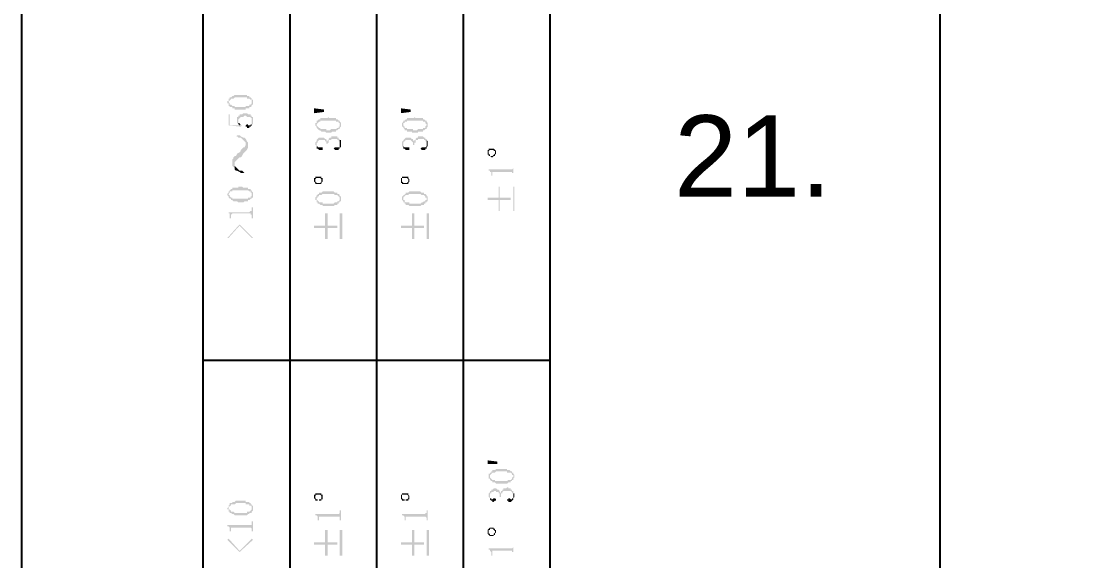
# Model space of a CAD drawing. Header units: millimetres. Extents: x 7018 to 13530, y 4187 to 5692.
# Drawn here: x 8881.97 to 8921.5, y 5188.64 to 5208.54 of the extents above; entities that cross this region are included whole.
import ezdxf

# ---------------------------------------------------------------- set-up
doc = ezdxf.new("R2010")
doc.units = ezdxf.units.MM
doc.styles.get("Standard").update_dxf_attribs({"font": 'arial.ttf'})

msp = doc.modelspace()

# ---------------------------------------------------------------- hatches: boundary and pattern name
at = {"transparency": 33554559}
for points in [[(8889.578, 5205.561), (8889.578, 5205.516), (8889.623, 5205.516), (8889.623, 5205.47), (8889.623, 5205.425), (8889.623, 5205.561), (8889.623, 5205.606), (8889.668, 5205.606), (8889.668, 5205.651), (8889.713, 5205.651), (8889.713, 5205.696), (8889.804, 5205.696), (8889.849, 5205.741), (8890.3, 5205.741), (8890.3, 5205.696), (8890.39, 5205.696), (8890.436, 5205.651), (8890.481, 5205.651), (8890.481, 5205.606), (8890.481, 5205.561), (8890.481, 5205.696), (8890.481, 5205.696), (8890.436, 5205.741), (8890.39, 5205.741), (8890.39, 5205.786), (8890.3, 5205.786), (8890.3, 5205.832), (8889.849, 5205.832), (8889.804, 5205.786), (8889.759, 5205.786), (8889.713, 5205.741), (8889.668, 5205.741), (8889.668, 5205.696), (8889.623, 5205.696), (8889.623, 5205.651), (8889.623, 5205.606), (8889.578, 5205.606)], [(8889.623, 5205.425), (8889.668, 5205.425), (8889.668, 5205.38), (8889.759, 5205.38), (8889.759, 5205.335), (8889.849, 5205.335), (8889.849, 5205.29), (8890.255, 5205.29), (8890.255, 5205.335), (8890.39, 5205.335), (8890.39, 5205.38), (8890.436, 5205.38), (8890.481, 5205.425), (8890.481, 5205.47), (8890.526, 5205.47), (8890.526, 5205.516), (8890.526, 5205.561), (8890.526, 5205.606), (8890.526, 5205.651), (8890.481, 5205.651), (8890.481, 5205.696), (8890.481, 5205.561), (8890.481, 5205.516), (8890.481, 5205.516), (8890.436, 5205.47), (8890.39, 5205.47), (8890.39, 5205.425), (8890.255, 5205.425), (8890.255, 5205.38), (8889.849, 5205.38), (8889.849, 5205.425), (8889.759, 5205.425), (8889.713, 5205.47), (8889.668, 5205.47), (8889.668, 5205.516), (8889.668, 5205.516), (8889.623, 5205.561), (8889.623, 5205.561)], [(8892.782, 5205.335), (8893.144, 5205.29), (8893.144, 5205.2), (8892.782, 5205.155)], [(8895.987, 5205.335), (8896.348, 5205.29), (8896.348, 5205.2), (8895.987, 5205.155)], [(8889.623, 5205.109), (8889.623, 5204.703), (8890.075, 5204.658), (8890.12, 5204.703), (8890.075, 5204.703), (8890.075, 5204.748), (8890.029, 5204.703), (8889.668, 5204.703), (8889.668, 5205.109)], [(8889.939, 5204.929), (8889.939, 5204.839), (8889.939, 5204.794), (8889.939, 5204.794), (8889.984, 5204.748), (8889.984, 5204.884), (8889.984, 5204.929), (8889.984, 5204.929), (8890.029, 5204.974), (8890.029, 5204.974), (8890.075, 5205.019), (8890.165, 5205.019), (8890.21, 5205.064), (8890.255, 5205.064), (8890.3, 5205.019), (8890.436, 5205.019), (8890.436, 5204.974), (8890.481, 5204.974), (8890.481, 5204.929), (8890.481, 5204.884), (8890.481, 5204.748), (8890.526, 5204.748), (8890.526, 5204.794), (8890.526, 5204.884), (8890.526, 5204.929), (8890.526, 5205.019), (8890.481, 5205.019), (8890.481, 5205.064), (8890.436, 5205.064), (8890.436, 5205.109), (8890.345, 5205.109), (8890.3, 5205.155), (8890.165, 5205.155), (8890.12, 5205.109), (8890.029, 5205.109), (8890.029, 5205.064), (8889.984, 5205.064), (8889.984, 5205.019), (8889.939, 5205.019), (8889.939, 5204.974)], [(8889.984, 5204.748), (8889.984, 5204.748), (8890.029, 5204.703), (8890.029, 5204.703), (8890.075, 5204.748), (8890.029, 5204.748), (8890.029, 5204.794), (8889.984, 5204.794), (8889.984, 5204.839), (8889.984, 5204.884)], [(8890.255, 5204.703), (8890.255, 5204.658), (8890.3, 5204.658), (8890.3, 5204.613), (8890.39, 5204.613), (8890.39, 5204.658), (8890.436, 5204.658), (8890.481, 5204.703), (8890.481, 5204.884), (8890.481, 5204.794), (8890.481, 5204.748), (8890.436, 5204.748), (8890.436, 5204.703), (8890.345, 5204.703), (8890.345, 5204.748), (8890.3, 5204.748)], [(8892.828, 5204.703), (8892.828, 5204.703), (8892.873, 5204.658), (8892.873, 5204.613), (8892.873, 5204.748), (8892.873, 5204.748), (8892.918, 5204.794), (8892.918, 5204.794), (8892.963, 5204.839), (8893.008, 5204.839), (8893.008, 5204.884), (8893.595, 5204.884), (8893.595, 5204.839), (8893.685, 5204.839), (8893.685, 5204.794), (8893.73, 5204.794), (8893.73, 5204.748), (8893.73, 5204.703), (8893.73, 5204.884), (8893.685, 5204.884), (8893.64, 5204.929), (8893.595, 5204.929), (8893.595, 5204.974), (8893.324, 5204.974), (8893.324, 5205.019), (8893.324, 5205.019), (8893.279, 5204.974), (8893.008, 5204.974), (8893.008, 5204.929), (8892.963, 5204.929), (8892.918, 5204.884), (8892.873, 5204.884), (8892.873, 5204.839), (8892.873, 5204.794), (8892.828, 5204.794), (8892.828, 5204.748)], [(8892.873, 5204.613), (8892.918, 5204.568), (8892.918, 5204.568), (8892.963, 5204.523), (8893.008, 5204.523), (8893.053, 5204.478), (8893.189, 5204.478), (8893.234, 5204.432), (8893.414, 5204.432), (8893.459, 5204.478), (8893.595, 5204.478), (8893.595, 5204.523), (8893.64, 5204.523), (8893.685, 5204.568), (8893.73, 5204.568), (8893.73, 5204.613), (8893.73, 5204.613), (8893.775, 5204.658), (8893.775, 5204.703), (8893.775, 5204.748), (8893.775, 5204.794), (8893.775, 5204.794), (8893.73, 5204.839), (8893.73, 5204.703), (8893.73, 5204.658), (8893.685, 5204.658), (8893.685, 5204.613), (8893.64, 5204.613), (8893.595, 5204.568), (8893.414, 5204.568), (8893.369, 5204.523), (8893.234, 5204.523), (8893.234, 5204.568), (8893.008, 5204.568), (8893.008, 5204.613), (8892.963, 5204.613), (8892.918, 5204.658), (8892.918, 5204.658), (8892.873, 5204.703), (8892.873, 5204.703)], [(8896.032, 5204.703), (8896.032, 5204.658), (8896.077, 5204.658), (8896.077, 5204.613), (8896.077, 5204.748), (8896.077, 5204.794), (8896.122, 5204.794), (8896.122, 5204.839), (8896.213, 5204.839), (8896.213, 5204.884), (8896.799, 5204.884), (8896.799, 5204.839), (8896.889, 5204.839), (8896.889, 5204.794), (8896.889, 5204.794), (8896.935, 5204.748), (8896.935, 5204.703), (8896.935, 5204.884), (8896.889, 5204.884), (8896.844, 5204.929), (8896.799, 5204.929), (8896.799, 5204.974), (8896.528, 5204.974), (8896.483, 5205.019), (8896.483, 5204.974), (8896.213, 5204.974), (8896.213, 5204.929), (8896.167, 5204.929), (8896.122, 5204.884), (8896.077, 5204.884), (8896.077, 5204.839), (8896.077, 5204.839), (8896.032, 5204.794), (8896.032, 5204.748)], [(8896.077, 5204.613), (8896.122, 5204.568), (8896.122, 5204.523), (8896.213, 5204.523), (8896.213, 5204.478), (8896.393, 5204.478), (8896.393, 5204.432), (8896.619, 5204.432), (8896.619, 5204.478), (8896.799, 5204.478), (8896.799, 5204.523), (8896.844, 5204.523), (8896.889, 5204.568), (8896.935, 5204.568), (8896.935, 5204.613), (8896.935, 5204.613), (8896.98, 5204.658), (8896.98, 5204.703), (8896.98, 5204.748), (8896.98, 5204.794), (8896.98, 5204.794), (8896.935, 5204.839), (8896.935, 5204.703), (8896.935, 5204.703), (8896.889, 5204.658), (8896.889, 5204.613), (8896.799, 5204.613), (8896.799, 5204.568), (8896.619, 5204.568), (8896.574, 5204.523), (8896.438, 5204.523), (8896.438, 5204.568), (8896.213, 5204.568), (8896.213, 5204.613), (8896.122, 5204.613), (8896.122, 5204.658), (8896.122, 5204.658), (8896.077, 5204.703), (8896.077, 5204.703)], [(8889.894, 5204.297), (8889.939, 5204.297), (8889.984, 5204.252), (8890.075, 5204.252), (8890.12, 5204.207), (8890.165, 5204.162), (8890.165, 5204.162), (8890.21, 5204.117), (8890.255, 5204.071), (8890.255, 5203.755), (8890.255, 5203.755), (8890.3, 5203.801), (8890.345, 5203.891), (8890.345, 5204.071), (8890.3, 5204.117), (8890.255, 5204.207), (8890.255, 5204.207), (8890.21, 5204.252), (8890.165, 5204.252), (8890.075, 5204.297), (8890.029, 5204.342), (8889.939, 5204.342)], [(8892.828, 5204.026), (8892.828, 5203.981), (8892.828, 5203.981), (8892.873, 5203.936), (8892.873, 5203.891), (8892.873, 5204.026), (8892.873, 5204.071), (8892.918, 5204.071), (8892.918, 5204.117), (8892.918, 5204.117), (8892.963, 5204.162), (8893.189, 5204.162), (8893.189, 5204.117), (8893.234, 5204.117), (8893.234, 5204.071), (8893.234, 5204.026), (8893.279, 5204.026), (8893.279, 5203.981), (8893.279, 5204.026), (8893.324, 5204.071), (8893.324, 5204.117), (8893.324, 5204.162), (8893.414, 5204.162), (8893.414, 5204.207), (8893.64, 5204.207), (8893.64, 5204.162), (8893.685, 5204.162), (8893.685, 5204.117), (8893.73, 5204.117), (8893.73, 5204.071), (8893.73, 5204.026), (8893.73, 5204.207), (8893.685, 5204.207), (8893.685, 5204.252), (8893.64, 5204.252), (8893.64, 5204.297), (8893.414, 5204.297), (8893.414, 5204.252), (8893.369, 5204.252), (8893.324, 5204.207), (8893.324, 5204.162), (8893.279, 5204.162), (8893.279, 5204.117), (8893.279, 5204.117), (8893.234, 5204.162), (8893.234, 5204.207), (8893.189, 5204.207), (8893.144, 5204.252), (8892.963, 5204.252), (8892.918, 5204.207), (8892.918, 5204.207), (8892.873, 5204.162), (8892.873, 5204.117), (8892.873, 5204.117), (8892.828, 5204.071), (8892.828, 5204.071)], [(8893.505, 5203.846), (8893.505, 5203.846), (8893.55, 5203.801), (8893.685, 5203.801), (8893.685, 5203.846), (8893.73, 5203.846), (8893.73, 5203.891), (8893.775, 5203.891), (8893.775, 5203.981), (8893.775, 5204.026), (8893.775, 5204.071), (8893.775, 5204.162), (8893.73, 5204.162), (8893.73, 5203.981), (8893.73, 5203.936), (8893.73, 5203.891), (8893.55, 5203.891)], [(8896.032, 5204.026), (8896.032, 5203.981), (8896.032, 5203.936), (8896.077, 5203.891), (8896.077, 5204.026), (8896.077, 5204.071), (8896.077, 5204.071), (8896.122, 5204.117), (8896.122, 5204.117), (8896.167, 5204.162), (8896.348, 5204.162), (8896.393, 5204.117), (8896.393, 5204.117), (8896.438, 5204.071), (8896.438, 5204.026), (8896.438, 5203.981), (8896.483, 5203.981), (8896.483, 5204.071), (8896.528, 5204.071), (8896.528, 5204.117), (8896.528, 5204.162), (8896.619, 5204.162), (8896.619, 5204.207), (8896.844, 5204.207), (8896.844, 5204.162), (8896.889, 5204.162), (8896.889, 5204.117), (8896.935, 5204.117), (8896.935, 5204.071), (8896.935, 5204.026), (8896.935, 5204.207), (8896.889, 5204.207), (8896.889, 5204.252), (8896.844, 5204.252), (8896.799, 5204.297), (8896.619, 5204.297), (8896.619, 5204.252), (8896.574, 5204.252), (8896.528, 5204.207), (8896.528, 5204.162), (8896.483, 5204.162), (8896.483, 5204.117), (8896.483, 5204.117), (8896.438, 5204.162), (8896.438, 5204.207), (8896.393, 5204.207), (8896.348, 5204.252), (8896.167, 5204.252), (8896.122, 5204.207), (8896.122, 5204.207), (8896.077, 5204.162), (8896.077, 5204.117), (8896.032, 5204.117), (8896.032, 5204.071), (8896.032, 5204.071)], [(8896.709, 5203.846), (8896.709, 5203.846), (8896.754, 5203.801), (8896.889, 5203.801), (8896.889, 5203.846), (8896.935, 5203.846), (8896.935, 5203.891), (8896.935, 5203.891), (8896.98, 5203.936), (8896.98, 5203.981), (8896.98, 5204.026), (8896.98, 5204.071), (8896.98, 5204.117), (8896.935, 5204.162), (8896.935, 5203.981), (8896.935, 5203.936), (8896.935, 5203.936), (8896.889, 5203.891), (8896.754, 5203.891)], [(8889.759, 5203.304), (8889.759, 5203.214), (8889.804, 5203.169), (8889.849, 5203.124), (8889.849, 5203.349), (8889.894, 5203.394), (8889.939, 5203.44), (8889.984, 5203.485), (8890.029, 5203.53), (8890.075, 5203.53), (8890.12, 5203.575), (8890.165, 5203.665), (8890.165, 5203.665), (8890.21, 5203.71), (8890.255, 5203.755), (8890.255, 5204.026), (8890.255, 5203.981), (8890.21, 5203.891), (8890.165, 5203.891), (8890.12, 5203.846), (8890.075, 5203.801), (8890.075, 5203.755), (8890.029, 5203.71), (8889.939, 5203.665), (8889.939, 5203.665), (8889.894, 5203.575), (8889.849, 5203.575), (8889.804, 5203.53), (8889.804, 5203.485), (8889.759, 5203.44), (8889.759, 5203.394)], [(8892.873, 5203.891), (8892.873, 5203.846), (8892.918, 5203.846), (8892.963, 5203.801), (8893.098, 5203.801), (8893.098, 5203.846), (8893.098, 5203.891), (8892.918, 5203.891), (8892.918, 5203.936), (8892.873, 5203.936), (8892.873, 5204.026)], [(8896.077, 5203.891), (8896.077, 5203.846), (8896.122, 5203.846), (8896.167, 5203.801), (8896.303, 5203.801), (8896.303, 5203.846), (8896.303, 5203.891), (8896.122, 5203.891), (8896.077, 5203.936), (8896.077, 5204.026)], [(8899.191, 5203.71), (8899.191, 5203.665), (8899.191, 5203.62), (8899.236, 5203.62), (8899.236, 5203.71), (8899.236, 5203.755), (8899.236, 5203.755), (8899.281, 5203.801), (8899.417, 5203.801), (8899.417, 5203.755), (8899.462, 5203.755), (8899.462, 5203.575), (8899.462, 5203.62), (8899.462, 5203.62), (8899.507, 5203.665), (8899.507, 5203.71), (8899.507, 5203.755), (8899.462, 5203.801), (8899.462, 5203.801), (8899.417, 5203.846), (8899.236, 5203.846), (8899.236, 5203.801), (8899.191, 5203.801), (8899.191, 5203.755), (8899.191, 5203.755)], [(8899.236, 5203.62), (8899.236, 5203.575), (8899.281, 5203.575), (8899.327, 5203.53), (8899.372, 5203.53), (8899.417, 5203.575), (8899.462, 5203.575), (8899.462, 5203.71), (8899.462, 5203.665), (8899.462, 5203.665), (8899.417, 5203.62), (8899.417, 5203.62), (8899.372, 5203.575), (8899.281, 5203.575), (8899.281, 5203.62), (8899.281, 5203.62), (8899.236, 5203.665), (8899.236, 5203.71), (8899.236, 5203.71)], [(8889.849, 5203.124), (8889.849, 5203.078), (8889.894, 5203.033), (8889.939, 5203.033), (8890.029, 5202.988), (8890.075, 5202.943), (8890.165, 5202.943), (8890.21, 5202.988), (8890.165, 5202.988), (8890.12, 5203.033), (8890.029, 5203.033), (8889.984, 5203.078), (8889.939, 5203.124), (8889.939, 5203.124), (8889.894, 5203.169), (8889.849, 5203.214), (8889.849, 5203.259)], [(8899.236, 5203.078), (8899.236, 5203.033), (8899.281, 5203.033), (8899.281, 5202.988), (8899.327, 5202.988), (8899.327, 5202.898), (8899.327, 5202.853), (8899.372, 5202.853), (8899.372, 5202.943), (8899.372, 5202.988), (8900.094, 5202.988), (8900.094, 5202.943), (8900.139, 5202.943), (8900.139, 5202.898), (8900.139, 5202.853), (8900.139, 5203.214), (8900.139, 5203.169), (8900.139, 5203.124), (8900.094, 5203.078), (8900.049, 5203.078)], [(8892.782, 5202.672), (8892.782, 5202.627), (8892.782, 5202.627), (8892.828, 5202.582), (8892.828, 5202.717), (8892.828, 5202.717), (8892.873, 5202.763), (8893.008, 5202.763), (8893.053, 5202.717), (8893.053, 5202.582), (8893.053, 5202.582), (8893.098, 5202.627), (8893.098, 5202.672), (8893.098, 5202.717), (8893.098, 5202.763), (8893.053, 5202.763), (8893.053, 5202.808), (8892.828, 5202.808), (8892.828, 5202.763), (8892.782, 5202.763), (8892.782, 5202.717), (8892.782, 5202.717)], [(8892.828, 5202.582), (8892.828, 5202.537), (8893.053, 5202.537), (8893.053, 5202.672), (8893.053, 5202.627), (8893.053, 5202.627), (8893.008, 5202.582), (8892.873, 5202.582), (8892.828, 5202.627), (8892.828, 5202.672), (8892.828, 5202.672)], [(8895.987, 5202.672), (8895.987, 5202.627), (8895.987, 5202.582), (8896.032, 5202.582), (8896.032, 5202.717), (8896.032, 5202.763), (8896.213, 5202.763), (8896.258, 5202.717), (8896.258, 5202.582), (8896.258, 5202.582), (8896.303, 5202.627), (8896.303, 5202.672), (8896.303, 5202.717), (8896.303, 5202.717), (8896.258, 5202.763), (8896.258, 5202.808), (8896.032, 5202.808), (8896.032, 5202.763), (8895.987, 5202.763), (8895.987, 5202.717), (8895.987, 5202.717)], [(8896.032, 5202.582), (8896.032, 5202.537), (8896.258, 5202.537), (8896.258, 5202.672), (8896.258, 5202.627), (8896.258, 5202.627), (8896.213, 5202.582), (8896.077, 5202.582), (8896.032, 5202.627), (8896.032, 5202.672), (8896.032, 5202.672)], [(8889.578, 5202.176), (8889.578, 5202.131), (8889.578, 5202.131), (8889.623, 5202.086), (8889.623, 5202.04), (8889.623, 5202.176), (8889.623, 5202.176), (8889.668, 5202.221), (8889.668, 5202.266), (8889.759, 5202.266), (8889.759, 5202.311), (8890.345, 5202.311), (8890.39, 5202.266), (8890.436, 5202.266), (8890.436, 5202.221), (8890.481, 5202.221), (8890.481, 5202.176), (8890.481, 5202.311), (8890.436, 5202.311), (8890.436, 5202.356), (8890.345, 5202.356), (8890.345, 5202.401), (8890.165, 5202.401), (8890.12, 5202.447), (8889.984, 5202.447), (8889.984, 5202.401), (8889.759, 5202.401), (8889.759, 5202.356), (8889.713, 5202.356), (8889.668, 5202.311), (8889.668, 5202.311), (8889.623, 5202.266), (8889.623, 5202.221), (8889.623, 5202.221)], [(8889.623, 5202.04), (8889.668, 5201.995), (8889.713, 5201.995), (8889.713, 5201.95), (8889.759, 5201.95), (8889.804, 5201.905), (8889.939, 5201.905), (8889.984, 5201.86), (8890.165, 5201.86), (8890.21, 5201.905), (8890.345, 5201.905), (8890.345, 5201.95), (8890.39, 5201.95), (8890.436, 5201.995), (8890.481, 5201.995), (8890.481, 5202.04), (8890.526, 5202.04), (8890.526, 5202.086), (8890.526, 5202.176), (8890.526, 5202.221), (8890.526, 5202.221), (8890.481, 5202.266), (8890.481, 5202.131), (8890.481, 5202.086), (8890.436, 5202.086), (8890.436, 5202.04), (8890.345, 5202.04), (8890.345, 5201.995), (8889.759, 5201.995), (8889.759, 5202.04), (8889.713, 5202.04), (8889.668, 5202.086), (8889.668, 5202.131), (8889.623, 5202.131), (8889.623, 5202.176)], [(8892.828, 5201.995), (8892.828, 5201.95), (8892.873, 5201.95), (8892.873, 5201.905), (8892.873, 5201.86), (8892.873, 5201.995), (8892.873, 5202.04), (8892.918, 5202.04), (8892.918, 5202.086), (8892.963, 5202.086), (8892.963, 5202.131), (8893.053, 5202.131), (8893.098, 5202.176), (8893.505, 5202.176), (8893.55, 5202.131), (8893.64, 5202.131), (8893.685, 5202.086), (8893.685, 5202.086), (8893.73, 5202.04), (8893.73, 5201.995), (8893.73, 5202.131), (8893.73, 5202.131), (8893.685, 5202.176), (8893.64, 5202.176), (8893.64, 5202.221), (8893.55, 5202.221), (8893.505, 5202.266), (8893.098, 5202.266), (8893.053, 5202.221), (8892.963, 5202.221), (8892.963, 5202.176), (8892.918, 5202.176), (8892.918, 5202.131), (8892.873, 5202.131), (8892.873, 5202.086), (8892.873, 5202.086), (8892.828, 5202.04), (8892.828, 5202.04)], [(8892.873, 5201.86), (8892.918, 5201.86), (8892.918, 5201.815), (8892.963, 5201.815), (8893.008, 5201.77), (8893.098, 5201.77), (8893.098, 5201.725), (8893.505, 5201.725), (8893.55, 5201.77), (8893.64, 5201.77), (8893.64, 5201.815), (8893.685, 5201.815), (8893.685, 5201.86), (8893.73, 5201.86), (8893.73, 5201.905), (8893.775, 5201.905), (8893.775, 5201.95), (8893.775, 5201.995), (8893.775, 5202.04), (8893.775, 5202.086), (8893.73, 5202.086), (8893.73, 5202.131), (8893.73, 5201.995), (8893.73, 5201.95), (8893.73, 5201.95), (8893.685, 5201.905), (8893.64, 5201.905), (8893.64, 5201.86), (8893.55, 5201.86), (8893.505, 5201.815), (8893.098, 5201.815), (8893.098, 5201.86), (8892.963, 5201.86), (8892.963, 5201.905), (8892.918, 5201.905), (8892.918, 5201.95), (8892.873, 5201.95), (8892.873, 5201.995), (8892.873, 5201.995)], [(8896.032, 5201.995), (8896.032, 5201.95), (8896.032, 5201.95), (8896.077, 5201.905), (8896.077, 5201.86), (8896.077, 5201.995), (8896.077, 5202.04), (8896.077, 5202.04), (8896.122, 5202.086), (8896.122, 5202.086), (8896.167, 5202.131), (8896.258, 5202.131), (8896.303, 5202.176), (8896.709, 5202.176), (8896.754, 5202.131), (8896.844, 5202.131), (8896.889, 5202.086), (8896.889, 5202.04), (8896.935, 5202.04), (8896.935, 5201.995), (8896.935, 5202.131), (8896.935, 5202.131), (8896.889, 5202.176), (8896.844, 5202.176), (8896.844, 5202.221), (8896.754, 5202.221), (8896.709, 5202.266), (8896.303, 5202.266), (8896.258, 5202.221), (8896.167, 5202.221), (8896.167, 5202.176), (8896.122, 5202.176), (8896.122, 5202.131), (8896.077, 5202.131), (8896.077, 5202.086), (8896.032, 5202.086), (8896.032, 5202.04), (8896.032, 5202.04)], [(8896.077, 5201.86), (8896.122, 5201.86), (8896.122, 5201.815), (8896.167, 5201.815), (8896.167, 5201.77), (8896.258, 5201.77), (8896.303, 5201.725), (8896.709, 5201.725), (8896.754, 5201.77), (8896.844, 5201.77), (8896.844, 5201.815), (8896.889, 5201.815), (8896.889, 5201.86), (8896.935, 5201.86), (8896.935, 5201.905), (8896.98, 5201.905), (8896.98, 5201.95), (8896.98, 5201.995), (8896.98, 5202.04), (8896.98, 5202.086), (8896.935, 5202.086), (8896.935, 5202.131), (8896.935, 5201.995), (8896.935, 5201.95), (8896.889, 5201.95), (8896.889, 5201.905), (8896.844, 5201.905), (8896.799, 5201.86), (8896.754, 5201.86), (8896.709, 5201.815), (8896.303, 5201.815), (8896.303, 5201.86), (8896.167, 5201.86), (8896.122, 5201.905), (8896.122, 5201.95), (8896.077, 5201.95), (8896.077, 5201.995), (8896.077, 5201.995)], [(8899.191, 5202.04), (8899.191, 5201.95), (8899.597, 5201.95), (8899.597, 5201.544), (8899.643, 5201.544), (8899.643, 5201.95), (8900.049, 5201.95), (8900.049, 5202.04), (8899.643, 5202.04), (8899.643, 5202.447), (8899.597, 5202.447), (8899.597, 5202.04)], [(8900.184, 5201.544), (8900.184, 5202.447), (8900.139, 5202.447), (8900.139, 5201.544)], [(8889.578, 5201.499), (8889.623, 5201.499), (8889.623, 5201.454), (8889.668, 5201.454), (8889.668, 5201.409), (8889.668, 5201.273), (8889.713, 5201.273), (8889.713, 5201.409), (8889.713, 5201.409), (8889.759, 5201.454), (8890.436, 5201.454), (8890.436, 5201.409), (8890.481, 5201.409), (8890.481, 5201.273), (8890.526, 5201.273), (8890.526, 5201.679), (8890.481, 5201.679), (8890.481, 5201.589), (8890.481, 5201.544), (8890.436, 5201.544), (8890.39, 5201.499)], [(8892.782, 5201.002), (8892.782, 5200.912), (8893.189, 5200.912), (8893.189, 5200.506), (8893.279, 5200.506), (8893.279, 5200.912), (8893.64, 5200.912), (8893.64, 5201.002), (8893.279, 5201.002), (8893.279, 5201.454), (8893.189, 5201.454), (8893.189, 5201.002)], [(8893.82, 5200.506), (8893.82, 5201.454), (8893.73, 5201.454), (8893.73, 5200.506)], [(8895.987, 5201.002), (8895.987, 5200.912), (8896.393, 5200.912), (8896.393, 5200.506), (8896.483, 5200.506), (8896.483, 5200.912), (8896.844, 5200.912), (8896.844, 5201.002), (8896.483, 5201.002), (8896.483, 5201.454), (8896.393, 5201.454), (8896.393, 5201.002)], [(8897.025, 5200.506), (8897.025, 5201.454), (8896.935, 5201.454), (8896.935, 5200.506)], [(8889.578, 5200.551), (8889.623, 5200.551), (8890.029, 5201.002), (8890.481, 5200.551), (8890.526, 5200.551), (8890.029, 5201.048)], [(8899.191, 5192.337), (8899.552, 5192.292), (8899.552, 5192.202), (8899.191, 5192.202)], [(8899.236, 5191.75), (8899.236, 5191.705), (8899.236, 5191.66), (8899.281, 5191.66), (8899.281, 5191.615), (8899.281, 5191.75), (8899.281, 5191.795), (8899.281, 5191.795), (8899.327, 5191.841), (8899.327, 5191.841), (8899.372, 5191.886), (8899.462, 5191.886), (8899.507, 5191.931), (8899.913, 5191.931), (8899.913, 5191.886), (8900.049, 5191.886), (8900.094, 5191.841), (8900.094, 5191.795), (8900.139, 5191.795), (8900.139, 5191.75), (8900.139, 5191.886), (8900.094, 5191.886), (8900.094, 5191.931), (8900.049, 5191.931), (8900.004, 5191.976), (8899.913, 5191.976), (8899.913, 5192.021), (8899.507, 5192.021), (8899.462, 5191.976), (8899.372, 5191.976), (8899.372, 5191.931), (8899.327, 5191.931), (8899.327, 5191.886), (8899.281, 5191.886), (8899.281, 5191.841), (8899.236, 5191.841), (8899.236, 5191.795), (8899.236, 5191.795)], [(8899.281, 5191.615), (8899.281, 5191.615), (8899.327, 5191.57), (8899.372, 5191.57), (8899.372, 5191.525), (8899.462, 5191.525), (8899.507, 5191.48), (8899.913, 5191.48), (8899.958, 5191.525), (8900.049, 5191.525), (8900.049, 5191.57), (8900.094, 5191.57), (8900.094, 5191.615), (8900.139, 5191.615), (8900.139, 5191.66), (8900.139, 5191.66), (8900.184, 5191.705), (8900.184, 5191.75), (8900.184, 5191.795), (8900.184, 5191.795), (8900.139, 5191.841), (8900.139, 5191.886), (8900.139, 5191.75), (8900.139, 5191.705), (8900.094, 5191.705), (8900.094, 5191.66), (8900.094, 5191.66), (8900.049, 5191.615), (8899.958, 5191.615), (8899.913, 5191.57), (8899.462, 5191.57), (8899.462, 5191.615), (8899.372, 5191.615), (8899.327, 5191.66), (8899.327, 5191.66), (8899.281, 5191.705), (8899.281, 5191.75), (8899.281, 5191.75)], [(8892.782, 5190.983), (8892.782, 5190.938), (8892.782, 5190.938), (8892.828, 5190.893), (8892.828, 5191.028), (8892.828, 5191.028), (8892.873, 5191.073), (8893.008, 5191.073), (8893.053, 5191.028), (8893.053, 5190.893), (8893.098, 5190.893), (8893.098, 5190.983), (8893.098, 5191.028), (8893.098, 5191.073), (8893.053, 5191.073), (8893.053, 5191.118), (8892.828, 5191.118), (8892.828, 5191.073), (8892.782, 5191.073), (8892.782, 5191.028), (8892.782, 5191.028)], [(8892.828, 5190.893), (8892.828, 5190.848), (8893.053, 5190.848), (8893.053, 5190.983), (8893.053, 5190.938), (8893.053, 5190.938), (8893.008, 5190.893), (8892.963, 5190.893), (8892.963, 5190.848), (8892.918, 5190.848), (8892.918, 5190.893), (8892.873, 5190.893), (8892.828, 5190.938), (8892.828, 5190.983), (8892.828, 5190.983)], [(8895.987, 5190.983), (8895.987, 5190.938), (8895.987, 5190.893), (8896.032, 5190.893), (8896.032, 5191.028), (8896.032, 5191.073), (8896.213, 5191.073), (8896.258, 5191.028), (8896.258, 5190.893), (8896.303, 5190.893), (8896.303, 5190.983), (8896.303, 5191.028), (8896.303, 5191.028), (8896.258, 5191.073), (8896.258, 5191.118), (8896.032, 5191.118), (8896.032, 5191.073), (8895.987, 5191.073), (8895.987, 5191.028), (8895.987, 5191.028)], [(8896.032, 5190.893), (8896.032, 5190.848), (8896.258, 5190.848), (8896.258, 5190.983), (8896.258, 5190.938), (8896.258, 5190.938), (8896.213, 5190.893), (8896.167, 5190.893), (8896.167, 5190.848), (8896.122, 5190.848), (8896.122, 5190.893), (8896.077, 5190.893), (8896.032, 5190.938), (8896.032, 5190.983), (8896.032, 5190.983)], [(8899.236, 5191.073), (8899.236, 5191.028), (8899.236, 5190.983), (8899.236, 5190.983), (8899.281, 5190.938), (8899.281, 5191.028), (8899.281, 5191.073), (8899.281, 5191.118), (8899.327, 5191.118), (8899.327, 5191.164), (8899.417, 5191.164), (8899.417, 5191.209), (8899.507, 5191.209), (8899.507, 5191.164), (8899.597, 5191.164), (8899.597, 5191.118), (8899.643, 5191.118), (8899.643, 5191.028), (8899.643, 5190.983), (8899.688, 5190.983), (8899.688, 5191.028), (8899.688, 5191.118), (8899.733, 5191.118), (8899.733, 5191.164), (8899.733, 5191.164), (8899.778, 5191.209), (8900.049, 5191.209), (8900.094, 5191.164), (8900.094, 5191.118), (8900.139, 5191.118), (8900.139, 5191.073), (8900.139, 5191.028), (8900.139, 5191.209), (8900.094, 5191.209), (8900.094, 5191.254), (8900.049, 5191.254), (8900.049, 5191.299), (8899.958, 5191.299), (8899.958, 5191.344), (8899.913, 5191.344), (8899.868, 5191.299), (8899.778, 5191.299), (8899.778, 5191.254), (8899.733, 5191.254), (8899.733, 5191.209), (8899.688, 5191.209), (8899.688, 5191.164), (8899.688, 5191.118), (8899.643, 5191.164), (8899.643, 5191.209), (8899.643, 5191.209), (8899.597, 5191.254), (8899.552, 5191.254), (8899.507, 5191.299), (8899.417, 5191.299), (8899.372, 5191.254), (8899.327, 5191.254), (8899.327, 5191.209), (8899.281, 5191.209), (8899.281, 5191.164), (8899.281, 5191.164), (8899.236, 5191.118)], [(8899.281, 5190.938), (8899.281, 5190.893), (8899.281, 5190.893), (8899.327, 5190.848), (8899.372, 5190.848), (8899.372, 5190.803), (8899.417, 5190.803), (8899.462, 5190.848), (8899.507, 5190.848), (8899.507, 5190.893), (8899.507, 5190.893), (8899.462, 5190.938), (8899.417, 5190.938), (8899.372, 5190.893), (8899.327, 5190.893), (8899.327, 5190.938), (8899.281, 5190.938), (8899.281, 5190.983), (8899.281, 5191.028)], [(8899.913, 5190.848), (8899.958, 5190.848), (8899.958, 5190.803), (8900.049, 5190.803), (8900.094, 5190.848), (8900.094, 5190.848), (8900.139, 5190.893), (8900.139, 5190.938), (8900.139, 5190.938), (8900.184, 5190.983), (8900.184, 5191.028), (8900.184, 5191.073), (8900.184, 5191.118), (8900.139, 5191.118), (8900.139, 5191.209), (8900.139, 5191.028), (8900.139, 5190.983), (8900.139, 5190.938), (8900.094, 5190.938), (8900.094, 5190.893), (8900.049, 5190.893), (8900.004, 5190.938), (8899.958, 5190.938), (8899.958, 5190.893), (8899.913, 5190.893)], [(8889.578, 5190.577), (8889.578, 5190.532), (8889.623, 5190.532), (8889.623, 5190.487), (8889.623, 5190.441), (8889.623, 5190.577), (8889.623, 5190.622), (8889.668, 5190.622), (8889.668, 5190.667), (8889.713, 5190.667), (8889.713, 5190.712), (8889.849, 5190.712), (8889.894, 5190.757), (8890.255, 5190.757), (8890.255, 5190.712), (8890.39, 5190.712), (8890.39, 5190.667), (8890.436, 5190.667), (8890.481, 5190.622), (8890.481, 5190.577), (8890.481, 5190.712), (8890.436, 5190.712), (8890.436, 5190.757), (8890.39, 5190.757), (8890.39, 5190.803), (8890.255, 5190.803), (8890.255, 5190.848), (8889.894, 5190.848), (8889.849, 5190.803), (8889.759, 5190.803), (8889.759, 5190.757), (8889.668, 5190.757), (8889.668, 5190.712), (8889.668, 5190.712), (8889.623, 5190.667), (8889.623, 5190.622), (8889.623, 5190.622)], [(8889.623, 5190.441), (8889.668, 5190.441), (8889.668, 5190.396), (8889.713, 5190.396), (8889.759, 5190.351), (8889.804, 5190.351), (8889.849, 5190.306), (8890.3, 5190.306), (8890.345, 5190.351), (8890.39, 5190.351), (8890.39, 5190.396), (8890.481, 5190.396), (8890.481, 5190.441), (8890.481, 5190.441), (8890.526, 5190.487), (8890.526, 5190.532), (8890.526, 5190.577), (8890.526, 5190.622), (8890.526, 5190.667), (8890.481, 5190.667), (8890.481, 5190.712), (8890.481, 5190.532), (8890.481, 5190.532), (8890.436, 5190.487), (8890.436, 5190.487), (8890.39, 5190.441), (8890.3, 5190.441), (8890.3, 5190.396), (8889.849, 5190.396), (8889.804, 5190.441), (8889.713, 5190.441), (8889.713, 5190.487), (8889.668, 5190.487), (8889.668, 5190.532), (8889.623, 5190.532), (8889.623, 5190.577)], [(8892.828, 5190.351), (8892.828, 5190.306), (8892.873, 5190.306), (8892.918, 5190.261), (8892.918, 5190.216), (8892.918, 5190.126), (8892.963, 5190.126), (8892.963, 5190.216), (8892.963, 5190.261), (8893.73, 5190.261), (8893.73, 5190.216), (8893.73, 5190.126), (8893.775, 5190.126), (8893.775, 5190.487), (8893.73, 5190.487), (8893.73, 5190.441), (8893.73, 5190.396), (8893.73, 5190.396), (8893.685, 5190.351), (8893.64, 5190.351)], [(8896.032, 5190.351), (8896.032, 5190.306), (8896.077, 5190.306), (8896.122, 5190.261), (8896.122, 5190.216), (8896.122, 5190.126), (8896.167, 5190.126), (8896.167, 5190.216), (8896.167, 5190.261), (8896.889, 5190.261), (8896.935, 5190.216), (8896.935, 5190.126), (8896.98, 5190.126), (8896.98, 5190.487), (8896.935, 5190.487), (8896.935, 5190.441), (8896.935, 5190.396), (8896.889, 5190.396), (8896.889, 5190.351), (8896.844, 5190.351)], [(8889.578, 5189.945), (8889.578, 5189.9), (8889.623, 5189.9), (8889.668, 5189.855), (8889.668, 5189.764), (8889.668, 5189.719), (8889.713, 5189.719), (8889.713, 5189.81), (8889.713, 5189.855), (8890.436, 5189.855), (8890.481, 5189.81), (8890.481, 5189.764), (8890.481, 5189.719), (8890.526, 5189.719), (8890.526, 5190.08), (8890.481, 5190.08), (8890.481, 5189.99), (8890.481, 5189.945), (8890.39, 5189.945)], [(8899.191, 5189.719), (8899.191, 5189.674), (8899.191, 5189.629), (8899.191, 5189.629), (8899.236, 5189.584), (8899.236, 5189.764), (8899.281, 5189.764), (8899.281, 5189.81), (8899.372, 5189.81), (8899.417, 5189.764), (8899.417, 5189.764), (8899.462, 5189.719), (8899.462, 5189.584), (8899.462, 5189.629), (8899.462, 5189.629), (8899.507, 5189.674), (8899.507, 5189.719), (8899.507, 5189.764), (8899.462, 5189.764), (8899.462, 5189.81), (8899.417, 5189.81), (8899.417, 5189.855), (8899.281, 5189.855), (8899.236, 5189.81), (8899.236, 5189.81), (8899.191, 5189.764)], [(8889.578, 5189.403), (8890.029, 5188.952), (8890.526, 5189.403), (8890.481, 5189.449), (8890.029, 5188.997), (8889.623, 5189.449)], [(8892.782, 5189.313), (8892.782, 5189.223), (8893.189, 5189.223), (8893.189, 5188.817), (8893.279, 5188.817), (8893.279, 5189.223), (8893.64, 5189.223), (8893.64, 5189.313), (8893.279, 5189.313), (8893.279, 5189.764), (8893.189, 5189.764), (8893.189, 5189.313)], [(8893.82, 5188.817), (8893.82, 5189.764), (8893.73, 5189.764), (8893.73, 5188.817)], [(8895.987, 5189.313), (8895.987, 5189.223), (8896.393, 5189.223), (8896.393, 5188.817), (8896.483, 5188.817), (8896.483, 5189.223), (8896.844, 5189.223), (8896.844, 5189.313), (8896.483, 5189.313), (8896.483, 5189.764), (8896.393, 5189.764), (8896.393, 5189.313)], [(8897.025, 5188.817), (8897.025, 5189.764), (8896.935, 5189.764), (8896.935, 5188.817)], [(8899.236, 5189.584), (8899.236, 5189.584), (8899.281, 5189.539), (8899.417, 5189.539), (8899.417, 5189.584), (8899.462, 5189.584), (8899.462, 5189.719), (8899.462, 5189.674), (8899.462, 5189.674), (8899.417, 5189.629), (8899.417, 5189.584), (8899.281, 5189.584), (8899.281, 5189.629), (8899.236, 5189.629), (8899.236, 5189.674), (8899.236, 5189.674)], [(8899.236, 5189.088), (8899.236, 5189.042), (8899.281, 5189.042), (8899.281, 5188.997), (8899.281, 5188.997), (8899.327, 5188.952), (8899.327, 5188.817), (8899.372, 5188.817), (8899.372, 5188.952), (8899.372, 5188.997), (8900.094, 5188.997), (8900.094, 5188.952), (8900.139, 5188.952), (8900.139, 5188.817), (8900.139, 5189.223), (8900.139, 5189.133), (8900.139, 5189.133), (8900.094, 5189.088), (8900.049, 5189.088)]]:
    msp.add_hatch(color=256, dxfattribs=at).paths.add_polyline_path(points)

# ---------------------------------------------------------------- linework, layer by layer
for p, q in [((8888.675, 5242.873), (8888.675, 4956.132)), ((8915.9, 5242.873), (8915.9, 4986.912))]:
    msp.add_line(p, q)
msp.add_lwpolyline([(9301.969, 4951.873), (9301.969, 5248.873), (8881.969, 5248.873), (8881.969, 4951.873)], close=True)
for points in [[(8891.88, 5242.873), (8891.88, 5168.959)], [(8895.084, 5242.873), (8895.084, 5168.959)], [(8898.289, 5242.873), (8898.289, 5168.959)], [(8901.493, 5242.873), (8901.493, 4956.132)], [(8888.675, 5196.038), (8901.493, 5196.038)]]:
    msp.add_lwpolyline(points)

# ---------------------------------------------------------------- texts
at = {"insert": (8908.994, 5203.577), "char_height": 2.9997, "width": 34.34827, "attachment_point": 5}
msp.add_mtext('21.', dxfattribs=at)

doc.saveas('drawing.dxf')
